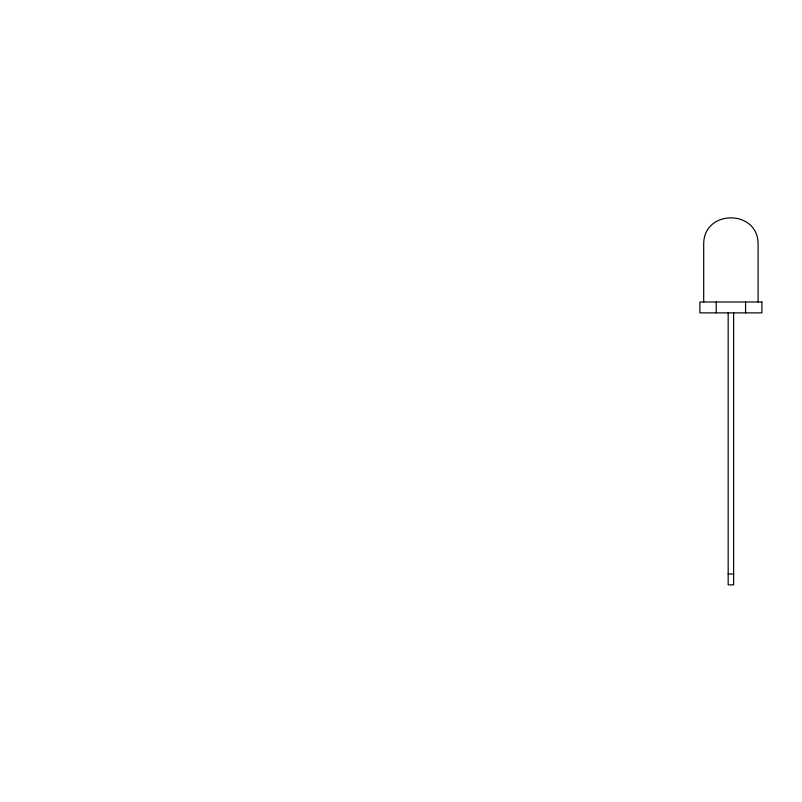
<?xml version="1.0" encoding="UTF-8"?>
<svg xmlns="http://www.w3.org/2000/svg" width="802" height="802" viewBox="0 0 802 802"><rect width="100%" height="100%" fill="white"/><g stroke="black" fill="none" stroke-linecap="round" stroke-linejoin="round"><path stroke-width="1.2" d="M728.176 573.971L733.619 573.971M758.091 302.003L758.091 244.349C758.451 209.041 703.334 209.041 703.695 244.349L703.695 302.003M745.559 302.003L745.559 312.88M733.619 312.88L733.619 584.848L728.176 584.848L728.176 312.88M716.226 302.003L716.226 312.88M761.9 302.003L699.895 302.003L699.895 312.88L761.9 312.88L761.9 302.003"/></g></svg>
